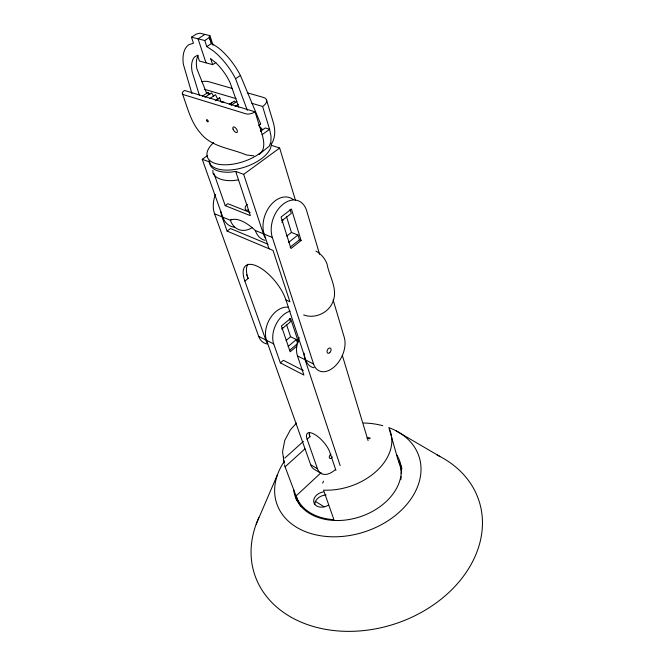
<?xml version="1.0" encoding="UTF-8"?>
<svg xmlns="http://www.w3.org/2000/svg" width="664" height="664" viewBox="0 0 664 664"><rect width="100%" height="100%" fill="white"/><g stroke="black" fill="none" stroke-linecap="round" stroke-linejoin="round"><path stroke-width="1" d="M322.654 483.176L323.509 481.168M256.188 524.145L277.585 474.395M271.377 144.13C275.693 137.473 275.336 129.206 273.128 121.885L266.388 99.517M296.584 423.009L290.425 429.782L284.756 440.365L282.557 451.827L284.151 463.215M258.819 125.737L260.645 123.894L240.426 75.464A45.882 22.028 57.1 0 0 218.107 47.609L211.65 43.417L209.094 36.943L209.948 35.64L213.069 45.268M397.611 458.5L389.162 428.587A55.51 39.218 -18.2 0 1 376.953 470.685A55.51 39.218 -18.2 0 1 323.542 490.14L333.926 519.638A54.191 39.466 -18.2 0 1 296.053 495.942L321.119 472.702M296.053 495.942L285.088 466.825L304.942 448.839M284.897 458.044L303.382 441.394M335.478 469.448A19.82 11.886 -60.8 0 1 317.475 468.751L307.133 439.236L309.939 436.704A16.5 6.233 48 0 1 309.333 432.546M288.583 307.332A21.605 14.492 -64.1 0 0 270.713 317.442A21.605 14.492 -64.1 0 0 266.505 340.308L273.717 343.944L280.357 362.876L283.387 360.32L303.315 370.553M289.462 350.434L297.671 343.495L296.351 339.536L290.583 336.706L286.624 324.937M296.883 346.102L290.168 351.787L281.395 326.024L290.566 318.429L298.493 342.3M288.118 346.475L296.351 339.536M286.101 340.466L290.583 336.706M282.092 328.771L290.467 321.824L289.371 318.554M290.118 247.224L299.456 239.853L301.099 240.517L290.973 248.519L281.046 217.045L291.446 209.044L301.099 240.517M288.591 242.401L297.97 235.031L299.456 239.853M267.783 343.67A21.597 14.492 -64.1 0 1 265.791 339.951L244.867 281.088L248.104 278.531A31.216 13.355 51.3 0 1 248.004 264.181M286.757 236.085L291.438 232.433L297.97 235.031M281.768 220.788L291.322 213.418L290.035 209.251M220.846 211.442A23.622 17.173 -69.5 0 0 222.033 216.854L227.096 231.105L230.483 228.557L268.048 244.227M231.645 219.303L230.358 220.265L222.789 217.161L202.246 159.31L207.309 155.733M213.874 173.262L225.237 205.657L227.852 203.723L250.179 212.546M202.246 159.31L209.749 162.033L210.023 164.581A32.428 15.886 -18.2 0 0 230.707 172.142L235.687 171.436L243.671 174.341L279.66 148.03L295.505 200.47M260.313 131.489L265.268 127.945L269.584 129.306L271.003 136.037L270.895 141.781L269.31 146.171L259.109 154.214A31.557 15.147 55.6 0 0 262.147 134.643L269.584 129.306L262.629 106.489A13.23 6.076 -17.5 0 0 263.301 97.392L247.415 92.827M260.678 130.393L262.305 129.239L259.516 126.434M259.018 125.048L260.645 123.894M235.114 106.564L238.409 104.29M229.304 104.431L231.753 102.746M229.387 104.464L234.301 101.077L235.678 102.463M231.122 105.352L236.874 101.393M215.277 100.82L219.718 97.807L221.153 102.165M209.807 98.562L215.501 94.703L217.709 99.16L219.718 97.807M204.985 97.268L211.484 92.869L213.742 96.263M247.357 110.332L235.587 78.734L240.426 75.464M202.288 96.263L207.957 92.437L209.899 94.678M197.474 55.154L199.449 61.055L212.663 64.632L215.883 62.499M191.921 93.624L183.339 64.225A46.048 21.953 57 0 1 189.041 44.596L193.473 43.218L191.448 37.184L204.753 40.504L206.753 46.604L211.65 43.417M204.753 40.504L209.675 37.325M204.919 34.412L198.055 38.836L206.014 62.831M191.448 37.184L196.337 34.047L199.939 33.2L209.948 35.64M197.54 55.369L195.008 56.606A33.009 15.737 57 0 0 192.145 71.87L199.366 95.184M253.814 155.816L246.402 154.986C231.047 148.296 211.633 147.234 200.528 133.157C190.651 122.085 187.439 107.211 182.368 93.699M235.687 171.436L238.517 179.878L233.562 180.566A32.254 16.002 -18.2 0 1 212.936 172.889L212.878 170.407M222.05 102.098L223.843 101.974M303.639 314.952C315.392 319.326 329.776 312.379 333.461 300.311C337.511 287.902 329.062 275.792 327.028 263.865C324.962 258.52 321.052 253.772 315.939 251.108M232.533 88.553L208.712 81.697A12.583 5.495 -18.6 0 0 201.574 81.68M204.612 89.325L236.077 98.637M251.805 103.285L262.629 106.489M255.051 111.809L184.468 90.445A6.291 2.747 -18.9 0 0 183.671 94.703L245.946 113.826A6.665 3.088 -17.7 0 0 255.051 111.809L262.147 134.643M279.66 148.03L271.559 145.375L271.236 143.714M238.517 179.878L250.336 215.642L225.237 205.657M215.435 194.527A23.464 17.181 -69.6 0 0 214.58 213.8L222.033 216.854M252.353 227.528A23.804 17.164 -69.4 0 1 230.358 220.265A35.466 15.43 52.3 0 1 255.325 230.491L263.359 233.786A24.526 17.106 -69.1 0 0 265.633 238.409M293.156 199.532A24.543 17.098 -69 0 0 270.787 205.01A24.543 17.098 -69 0 0 264.172 234.118L272.34 237.463L313.582 364.013A22.51 14.309 -64.1 0 0 334.017 367.076A22.51 14.309 -64.1 0 0 344.284 337.495L333.12 299.879M227.096 231.105L273.053 250.452L289.911 301.788L285.952 299.962A31.274 13.272 51.3 0 0 257.034 266.139A31.274 13.272 51.3 0 0 244.867 281.088M214.58 213.8L258.669 336.366L265.791 339.951M299.182 337.611A22.203 14.376 -64.1 0 0 297.455 355.896L305.075 359.73L340.142 465.589M285.952 299.962L305.847 360.12L313.582 364.013M280.357 362.876L303.888 375.052L297.455 355.896M396.076 430.828L439.767 456.367M266.505 340.308L310.669 464.725L317.475 468.751M321.617 473.689L314.827 469.664A19.704 11.919 -60.7 0 1 310.669 464.725M315.284 501.328L323.966 506.707M206.753 46.604L213.21 50.821A45.99 21.887 57 0 1 235.587 78.734M210.778 58.88L214.812 61.901A32.976 15.687 57 0 1 230.043 82.585L238.783 107.253M206.438 92.761L196.868 68.757A32.934 15.836 57.1 0 1 198.179 55.469M246.751 274.688L248.104 278.531M309.258 434.746L309.939 436.704M335.934 470.427L329.809 452.184A16.525 6.192 48 0 0 314.578 434.38A16.525 6.192 48 0 0 307.133 439.236M264.172 234.118L269.011 248.743M243.671 174.341L263.359 233.786M210.704 58.664L212.663 64.632M209.617 38.139L211.492 43.924M286.558 216.771L291.438 232.433M342.3 355.298L368.088 440.614M319.608 254.353L306.685 210.795A24.717 17.081 -69 0 0 283.262 204.064A24.717 17.081 -69 0 0 272.34 237.463M207.957 92.437L208.264 94.412M262.736 150.935A32.586 15.787 -18.2 0 1 218.755 164.307A32.586 15.787 -18.2 0 1 213.675 142.536M271.244 144.86A32.478 15.861 -18.2 0 1 240.783 168.249A32.478 15.861 -18.2 0 1 208.869 160.895M234.292 227.204A23.638 17.173 -69.5 0 1 222.789 217.161M282.906 219.518A3.063 2.141 -69.1 0 1 281.943 222.415M264.953 240.327A24.352 17.123 -69.1 0 1 255.325 230.491M248.469 209.675A2.971 2.141 -69.4 0 1 245.215 208.67A2.971 2.141 -69.4 0 1 247.531 204.612M314.163 367.748A22.36 14.342 -64.1 0 1 305.847 360.12M282.914 327.427A2.697 1.809 -64.1 0 1 281.876 329.195M267.152 343.944A21.456 14.517 -64.1 0 1 258.669 336.366M332.357 456.898A2.473 1.486 -60.8 0 1 329.435 457.986A2.473 1.486 -60.8 0 1 330.929 454.217M305.075 359.73A22.344 14.342 -64.1 0 1 304.153 353.281M273.717 343.944A21.746 14.467 -64.1 0 1 290.209 311.092M437.07 455.006A118.076 90.86 -18.2 0 1 464.891 574.26A118.076 90.86 -18.2 0 1 315.026 626.965A118.076 90.86 -18.2 0 1 258.836 517.679M388.731 427.574A74.932 54.606 -18.2 0 1 409.447 501.071A74.932 54.606 -18.2 0 1 309.756 533.192A74.932 54.606 -18.2 0 1 284.441 461.181M363.523 423.009A74.932 54.606 -18.2 0 1 382.796 425.69M396.69 454.798A55.178 40.189 -18.2 0 1 360.635 516.6A55.178 40.189 -18.2 0 1 293.679 489.741M367.325 437.518A55.178 40.189 -18.2 0 1 370.23 438.057M296.775 500.523A54.938 40.222 -18.2 0 1 295.613 494.887M397.653 459.272A54.938 40.222 -18.2 0 1 401.936 468.859M285.088 466.825A55.51 39.218 -18.2 0 1 284.499 464.875M284.043 462.866A55.51 39.218 -18.2 0 1 283.744 460.816M283.586 458.741A55.51 39.218 -18.2 0 1 283.578 456.666M401.172 471.814A54.041 39.491 -18.2 0 1 401.263 473.722M401.172 476.661A54.041 39.491 -18.2 0 1 400.807 479.64M301.215 506.748A54.041 39.491 -18.2 0 1 296.667 497.195M398.549 461.804A54.041 39.491 -18.2 0 1 401.073 470.768M314.827 504.217A9.952 7.354 -20.1 0 1 326.115 495.02M366.976 438.207A54.191 39.466 -18.2 0 1 369.823 438.73M328.282 505.229A9.985 7.354 -20.1 0 1 314.006 502.947A9.985 7.354 -20.1 0 1 323.293 491.924M233.039 129.082A3.295 1.56 55.5 0 0 236.94 132.501A3.295 1.56 55.5 0 0 235.38 127.695A3.295 1.56 55.5 0 0 233.039 129.082M206.587 120.45A1.286 0.589 55.9 0 0 208.081 121.844A1.286 0.589 55.9 0 0 207.508 119.985A1.286 0.589 55.9 0 0 206.587 120.45M329.701 352.708A2.814 1.784 -64.1 0 0 330.406 348.168A2.814 1.784 -64.1 0 0 327.078 351.032A2.814 1.784 -64.1 0 0 329.701 352.708"/></g></svg>
